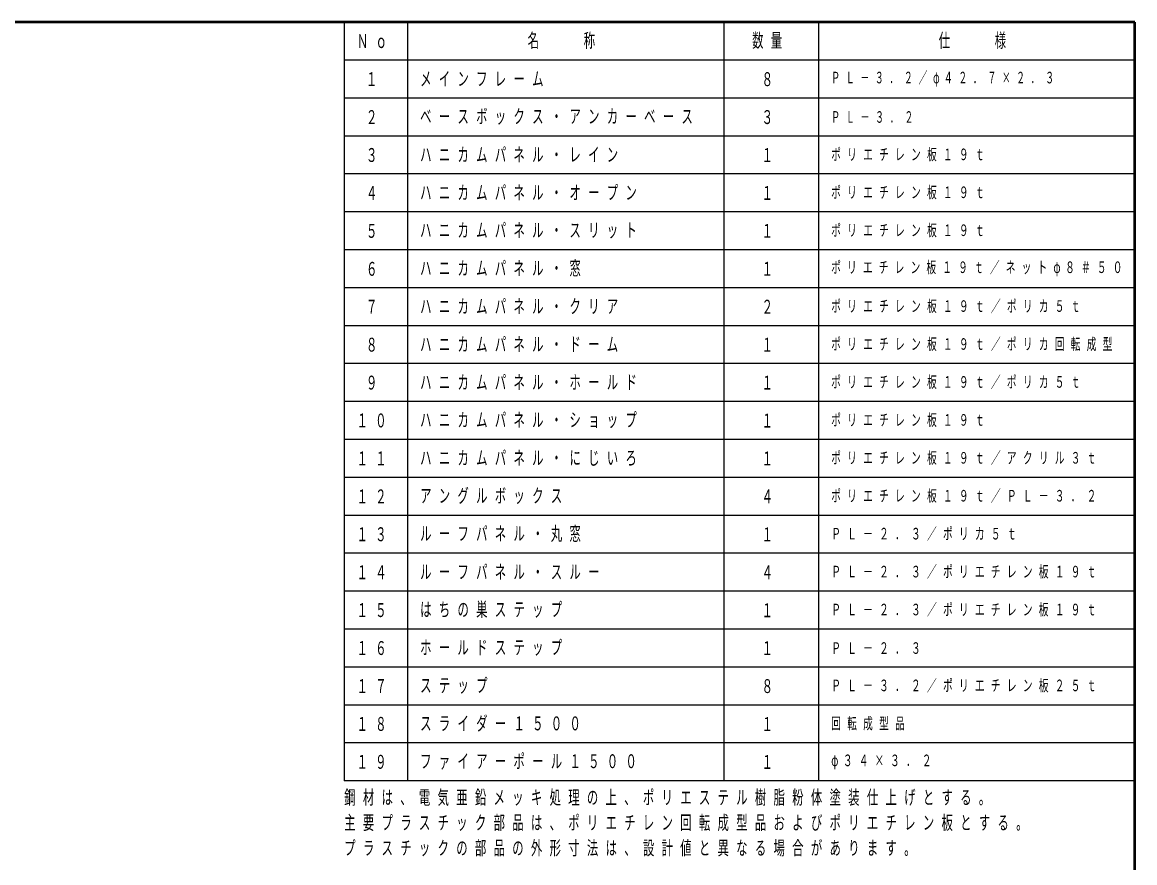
# Model space of a CAD drawing. Units: millimetres on the paper, scale 1:50. Extents: x -385 to 840, y 0 to 267.
# Drawn here: x -175.9 to 0, y 134.1 to 267 of the extents above; entities that cross this region are included whole.
import ezdxf
from ezdxf.enums import TextEntityAlignment as Align

# ---------------------------------------------------------------- set-up
doc = ezdxf.new("R2010")
doc.units = ezdxf.units.MM
doc.layers.add('CLASS1', color=7, linetype='Continuous', lineweight=25)
doc.layers.add('LY_3', color=7, linetype='Continuous', lineweight=13)
doc.styles.add('ＭＳ ゴシック', font='')
doc.styles.get('ＭＳ ゴシック').set_extended_font_data('MS Gothic')

msp = doc.modelspace()

# ---------------------------------------------------------------- linework, layer by layer
at = {"layer": 'CLASS1'}
for p, q in [((-125, 267), (-125, 147)), ((-115, 267), (-115, 147)), ((-65, 267), (-65, 147)), ((-50, 267), (-50, 147)), ((0, 261), (-125, 261)), ((0, 255), (-125, 255)), ((0, 249), (-125, 249)), ((0, 243), (-125, 243)), ((0, 237), (-125, 237)), ((0, 231), (-125, 231)), ((0, 225), (-125, 225)), ((0, 219), (-125, 219)), ((0, 213), (-125, 213)), ((0, 207), (-125, 207)), ((0, 201), (-125, 201)), ((0, 195), (-125, 195)), ((0, 189), (-125, 189)), ((0, 183), (-125, 183)), ((0, 177), (-125, 177)), ((0, 171), (-125, 171)), ((0, 165), (-125, 165)), ((0, 159), (-125, 159)), ((0, 153), (-125, 153)), ((0, 147), (-125, 147))]:
    msp.add_line(p, q, dxfattribs=at)
at = {"layer": 'LY_3', "lineweight": 50}
for p, q in [((0, 267), (-385, 267)), ((0, 0), (0, 267))]:
    msp.add_line(p, q, dxfattribs=at)

# ---------------------------------------------------------------- texts
at = {"layer": 'CLASS1', "style": 'ＭＳ ゴシック', "width": 0.6}
for s, p in [('１', (-121.559, 258)), ('８', (-59, 258)), ('２', (-121.559, 252)), ('３', (-59, 252)), ('３', (-121.559, 246)), ('１', (-59, 246)), ('４', (-121.559, 240)), ('１', (-59, 240)), ('５', (-121.559, 234)), ('１', (-59, 234)), ('６', (-121.559, 228)), ('１', (-59, 228)), ('７', (-121.559, 222)), ('２', (-59, 222)), ('８', (-121.559, 216)), ('１', (-59, 216)), ('９', (-121.559, 210)), ('１', (-59, 210)), ('１', (-59, 204)), ('１', (-59, 198)), ('４', (-59, 192)), ('１', (-59, 186)), ('４', (-59, 180)), ('１', (-59, 174)), ('１', (-59, 168)), ('８', (-59, 162)), ('１', (-59, 156)), ('１', (-59, 156)), ('１', (-59, 150))]:
    msp.add_text(s, height=2.199, dxfattribs=at).set_placement(p, align=Align.MIDDLE_LEFT)
at = {"layer": 'CLASS1', "style": 'ＭＳ ゴシック'}
for s, insert, char_height, attachment_point in [('\\T1.64;\\W0.6;Ｎｏ', (-123, 264), 2.199, 4), ('\\T1.64;\\W0.6;名\u3000\u3000称', (-96, 264), 2.199, 4), ('\\T1.64;\\W0.6;数量', (-60.5, 264), 2.199, 4), ('\\T1.64;\\W0.6;仕\u3000\u3000様', (-31, 264), 2.199, 4), ('\\T1.64;\\W0.6;メインフレーム', (-113, 258), 2.199, 4), ('\\T1.63;\\W0.55;ＰＬ－３．２／φ４２．７×２．３', (-48, 258), 1.833, 4), ('\\T1.64;\\W0.6;ベースボックス・アンカーベース', (-113, 252), 2.199, 4), ('\\T1.64;\\W0.55;ＰＬ－３．２', (-48, 252), 1.833, 4), ('\\T1.64;\\W0.6;ハニカムパネル・レイン', (-113, 246), 2.199, 4), ('\\T1.64;\\W0.6;ポリエチレン板１９ｔ', (-48, 246), 1.833, 4), ('\\T1.64;\\W0.6;ハニカムパネル・オープン', (-113, 240), 2.199, 4), ('\\T1.64;\\W0.6;ポリエチレン板１９ｔ', (-48, 240), 1.833, 4), ('\\T1.64;\\W0.6;ハニカムパネル・スリット', (-113, 234), 2.199, 4), ('\\T1.64;\\W0.6;ポリエチレン板１９ｔ', (-48, 234), 1.833, 4), ('\\T1.64;\\W0.6;ハニカムパネル・窓', (-113, 228), 2.199, 4), ('\\T1.63;\\W0.6;ポリエチレン板１９ｔ／ネットφ８＃５０', (-48, 228), 1.833, 4), ('\\T1.64;\\W0.6;ハニカムパネル・クリア', (-113, 222), 2.199, 4), ('\\T1.64;\\W0.6;ポリエチレン板１９ｔ／ポリカ５ｔ', (-48, 222), 1.833, 4), ('\\T1.64;\\W0.6;ハニカムパネル・ドーム', (-113, 216), 2.199, 4), ('\\T1.64;\\W0.6;ポリエチレン板１９ｔ／ポリカ回転成型', (-48, 216), 1.833, 4), ('\\T1.64;\\W0.6;ハニカムパネル・ホールド', (-113, 210), 2.199, 4), ('\\T1.64;\\W0.6;ポリエチレン板１９ｔ／ポリカ５ｔ', (-48, 210), 1.833, 4), ('\\T1.64;\\W0.6;１０', (-123.059, 204), 2.199, 4), ('\\T1.64;\\W0.6;ハニカムパネル・ショップ', (-113, 204), 2.199, 4), ('\\T1.64;\\W0.6;ポリエチレン板１９ｔ', (-48, 204), 1.833, 4), ('\\T1.64;\\W0.6;１１', (-123.059, 198), 2.199, 4), ('\\T1.64;\\W0.6;ハニカムパネル・にじいろ', (-113, 198), 2.199, 4), ('\\T1.64;\\W0.6;ポリエチレン板１９ｔ／アクリル３ｔ', (-48, 198), 1.833, 4), ('\\T1.64;\\W0.6;アングルボックス', (-113, 192), 2.199, 4), ('\\T1.64;\\W0.6;１２', (-123.059, 192), 2.199, 4), ('\\T1.64;\\W0.6;ポリエチレン板１９ｔ／ＰＬ－３．２', (-48, 192), 1.833, 4), ('\\T1.64;\\W0.6;１３', (-123.059, 186), 2.199, 4), ('\\T1.64;\\W0.6;ルーフパネル・丸窓', (-113, 186), 2.199, 4), ('\\T1.64;\\W0.6;ＰＬ－２．３／ポリカ５ｔ', (-48, 186), 1.833, 4), ('\\T1.64;\\W0.6;ルーフパネル・スルー', (-113, 180), 2.199, 4), ('\\T1.64;\\W0.6;ＰＬ－２．３／ポリエチレン板１９ｔ', (-48, 180), 1.833, 4), ('\\T1.64;\\W0.6;１４', (-123.059, 180), 2.199, 4), ('\\T1.64;\\W0.6;１５', (-123.059, 174), 2.199, 4), ('\\T1.64;\\W0.6;はちの巣ステップ', (-113, 174), 2.199, 4), ('\\T1.64;\\W0.6;ＰＬ－２．３／ポリエチレン板１９ｔ', (-48, 174), 1.833, 4), ('\\T1.64;\\W0.6;１６', (-123.059, 168), 2.199, 4), ('\\T1.64;\\W0.6;ホールドステップ', (-113, 168), 2.199, 4), ('\\T1.64;\\W0.6;ＰＬ－２．３', (-48, 168), 1.833, 4), ('\\T1.64;\\W0.6;１７', (-123.059, 162), 2.199, 4), ('\\T1.64;\\W0.6;ステップ', (-113, 162), 2.199, 4), ('\\T1.64;\\W0.6;ＰＬ－３．２／ポリエチレン板２５ｔ', (-48, 162), 1.833, 4), ('\\T1.64;\\W0.6;１８', (-123.059, 156), 2.199, 4), ('\\T1.64;\\W0.6;スライダー１５００', (-113, 156), 2.199, 4), ('\\T1.64;\\W0.6;回転成型品', (-48, 156), 1.833, 4), ('\\T1.64;\\W0.6;ファイアーポール１５００', (-113, 150), 2.199, 4), ('\\T1.64;\\W0.6;１９', (-123.059, 150), 2.199, 4), ('\\T1.63;\\W0.6;φ３４×３．２', (-48, 150), 1.833, 4), ('\\T1.64;\\W0.6;鋼材は、電気亜鉛メッキ処理の上、ポリエステル樹脂粉体塗装仕上げとする。', (-125, 145.5), 2.199, 1), ('\\T1.64;\\W0.6;主要プラスチック部品は、ポリエチレン回転成型品およびポリエチレン板とする。', (-125, 141.5), 2.199, 1), ('\\T1.64;\\W0.6;プラスチックの部品の外形寸法は、設計値と異なる場合があります。', (-125, 137.5), 2.199, 1)]:
    msp.add_mtext(s, dxfattribs=dict(at, insert=insert, char_height=char_height, attachment_point=attachment_point))

doc.saveas('drawing.dxf')
